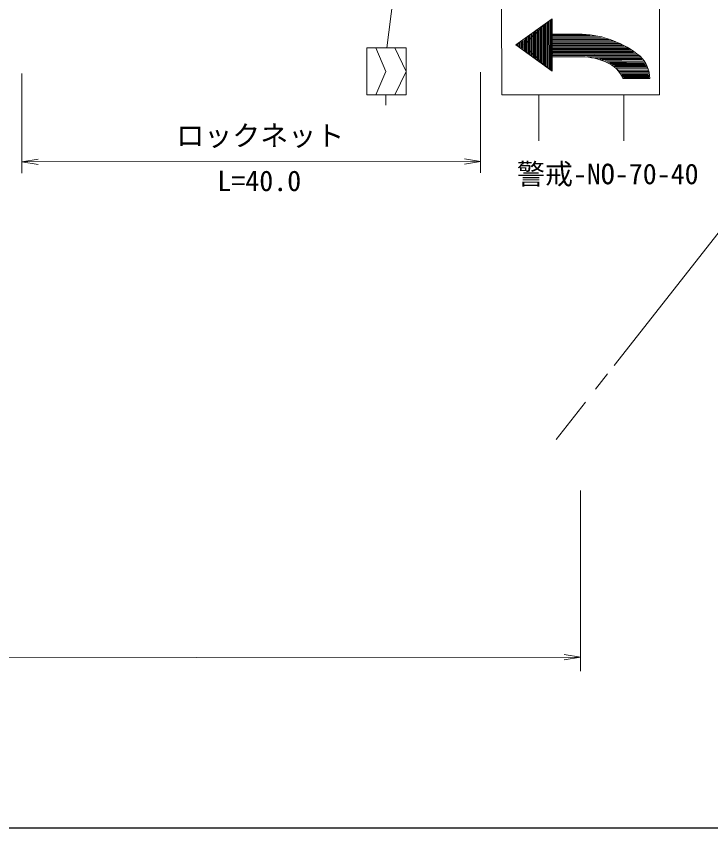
# Model space of a CAD drawing. Units: millimetres, scale not verified. Extents: x -199886483 to 680000, y -5525939 to 380000.
# Drawn here: x 302212 to 364218, y 205000 to 277392 of the extents above; entities that cross this region are included whole.
import ezdxf
from ezdxf.enums import TextEntityAlignment as Align

# ---------------------------------------------------------------- set-up
doc = ezdxf.new("R2010")
doc.units = ezdxf.units.MM
doc.header["$LTSCALE"] = 1000
for name, color, linetype, lineweight in [('M-BGD', 7, 'Continuous', 13), ('M-BMK-SRVR', 3, 'Continuous', 13), ('M-STR-STR3', 7, 'Continuous', 13), ('M-STR-STRC', 7, 'Continuous', 13), ('M-TTL-BAND', 7, 'Continuous', 25)]:
    doc.layers.add(name, color=color, linetype=linetype, lineweight=lineweight)
doc.styles.add('ＭＳ ゴシック', font='')
doc.styles.get('ＭＳ ゴシック').set_extended_font_data('MS Gothic')

# ---------------------------------------------------------------- blocks, each defined once
blk = doc.blocks.new('open_arrow')
at = {"color": 0, "linetype": 'Continuous', "lineweight": -2}
blk.add_lwpolyline([(7.5, 1.25), (0, 0), (7.5, -1.25)], dxfattribs=at)

msp = doc.modelspace()

# ---------------------------------------------------------------- linework, layer by layer
at = {"layer": 'M-BGD'}
for p, q in [((345553, 270373), (345548, 278673)), ((352584, 220216), (318342, 220196))]:
    msp.add_line(p, q, dxfattribs=at)
at = {"layer": 'M-BMK-SRVR'}
for p, q in [((379444, 276602), (355591, 246233)), ((355005, 245487), (353932, 244121)), ((353032, 242975), (350417, 239646))]:
    msp.add_line(p, q, dxfattribs=at)
at = {"layer": 'M-STR-STR3'}
for p, q in [((302720, 272285), (302725, 263399)), ((343668, 272389), (343674, 263424)), ((302725, 264399), (343673, 264424)), ((352584, 218968), (352575, 235072)), ((352584, 220216), (68117, 220044))]:
    msp.add_line(p, q, dxfattribs=at)
at = {"layer": 'M-STR-STRC'}
for p, q in [((338783, 302158), (335300, 274572)), ((359648, 278681), (359653, 270381)), ((350049, 277162), (346816, 274841)), ((349445, 276729), (347547, 274828)), ((349277, 273051), (349274, 276558)), ((349377, 272978), (349374, 276658)), ((349477, 272905), (349474, 276758)), ((349577, 272832), (349574, 276821)), ((349677, 272760), (349674, 276893)), ((349777, 272687), (349774, 276965)), ((349877, 272614), (349874, 277037)), ((349977, 272541), (349974, 277108)), ((350052, 272487), (350049, 277162)), ((348178, 273850), (348177, 275818)), ((348278, 273777), (348277, 275890)), ((348378, 273705), (348377, 275962)), ((348478, 273632), (348477, 276033)), ((348578, 273559), (348577, 276105)), ((348676, 273488), (348675, 276176)), ((348776, 273415), (348775, 276247)), ((348876, 273501), (348875, 276158)), ((348976, 273401), (348975, 276258)), ((349077, 273196), (349075, 276358)), ((349177, 273124), (349175, 276458)), ((347278, 274575), (347277, 275108)), ((347378, 274517), (347377, 275166)), ((347478, 274401), (347477, 275223)), ((347578, 274316), (347577, 275281)), ((347678, 274260), (347677, 275396)), ((347778, 274205), (347777, 275500)), ((347878, 274068), (347877, 275603)), ((347978, 273996), (347977, 275675)), ((348078, 273923), (348077, 275746)), ((348577, 275359), (348580, 275359)), ((349924, 275202), (355495, 275204)), ((349974, 275402), (354780, 275422)), ((350040, 275701), (353431, 275704)), ((350040, 275602), (354142, 275604)), ((350040, 275519), (354445, 275504)), ((350040, 275319), (355146, 275322)), ((350044, 275797), (352751, 275799)), ((333517, 274571), (337017, 274573)), ((333517, 274571), (333519, 270371)), ((334317, 274572), (335218, 272472)), ((336017, 274573), (337018, 272473)), ((337017, 274573), (337019, 270373)), ((350052, 272487), (346816, 274841)), ((346877, 274806), (346877, 274877)), ((346977, 274748), (346977, 274934)), ((347077, 274690), (347077, 274992)), ((347177, 274633), (347177, 275050)), ((350007, 274654), (356666, 274628)), ((350007, 274537), (356832, 274529)), ((350024, 275086), (355785, 275090)), ((350057, 274853), (356281, 274840)), ((350090, 274970), (356097, 274966)), ((350090, 274737), (356470, 274741)), ((350107, 274454), (356962, 274449)), ((349461, 272917), (348078, 274298)), ((348515, 274361), (348516, 273861)), ((350041, 273889), (357771, 273879)), ((350051, 273776), (352719, 273782)), ((350058, 274171), (357309, 274159)), ((350091, 274354), (357143, 274359)), ((350091, 274254), (357293, 274259)), ((350108, 274055), (357509, 274093)), ((350108, 273955), (357627, 273998)), ((353152, 273765), (357937, 273777)), ((353883, 273658), (358054, 273649)), ((354299, 273575), (358125, 273577)), ((354532, 273475), (358075, 273527)), ((354798, 273392), (358175, 273428)), ((354994, 273333), (358341, 273301)), ((355131, 273276), (358309, 273311)), ((355214, 273193), (358258, 273228)), ((355214, 273143), (358375, 273145)), ((355447, 273044), (358391, 273062)), ((355618, 272967), (358458, 272962)), ((335218, 272472), (334319, 270372)), ((337018, 272473), (336019, 270373)), ((355566, 272894), (358511, 272878)), ((355776, 272792), (358558, 272779)), ((355898, 272687), (358633, 272679)), ((355952, 272578), (358594, 272564)), ((355999, 272462), (358658, 272463)), ((356120, 272297), (358730, 272264)), ((356146, 272395), (358691, 272364)), ((356246, 272212), (358641, 272197)), ((356255, 272080), (358724, 272064)), ((356263, 272129), (358741, 272164)), ((356309, 271979), (358724, 271998)), ((356377, 271834), (356635, 271834)), ((356429, 271913), (358691, 271898)), ((358774, 271835), (356549, 271834)), ((333519, 270371), (337019, 270373)), ((335220, 269472), (335204, 270360)), ((359653, 270381), (345553, 270373)), ((348853, 270375), (348855, 266275)), ((356453, 270379), (356455, 266279))]:
    msp.add_line(p, q, dxfattribs=at)
for centre, radius, start, end in [((352327, 266960), 8848, 50.896, 87.25609), ((352573, 268051), 5732, 65.70911, 88.54519), ((355990, 271808), 2784, 0.54784, 46.45632), ((353833, 270731), 2772, 23.44326, 66.66265)]:
    msp.add_arc(centre, radius, start, end, dxfattribs=at)
at = {"layer": 'M-TTL-BAND'}
msp.add_line((40000, 205000), (579000, 205000), dxfattribs=at)

# ---------------------------------------------------------------- block references
at = {"layer": 'M-BGD', "xscale": 193, "yscale": 193, "rotation": 180}
msp.add_blockref('open_arrow', (352584, 220216), dxfattribs=at)
at = {"layer": 'M-STR-STR3', "xscale": 193, "yscale": 193}
msp.add_blockref('open_arrow', (302725, 264399), dxfattribs=at)
at = {"layer": 'M-STR-STR3', "xscale": 193, "yscale": 193, "rotation": 180}
msp.add_blockref('open_arrow', (343673, 264424), dxfattribs=at)

# ---------------------------------------------------------------- texts
at = {"layer": 'M-STR-STR3', "style": 'ＭＳ ゴシック'}
for s, p in [('ロックネット', (316495, 265270)), ('L=40.0', (320172, 261241))]:
    msp.add_text(s, height=1833, rotation=0.035, dxfattribs=at).set_placement(p, align=Align.BOTTOM_LEFT)
at = {"layer": 'M-STR-STRC', "style": 'ＭＳ ゴシック'}
msp.add_text('警戒-NO-70-40', height=1833, rotation=0.035, dxfattribs=at).set_placement((346909, 261849), align=Align.BOTTOM_LEFT)

doc.saveas('drawing.dxf')
